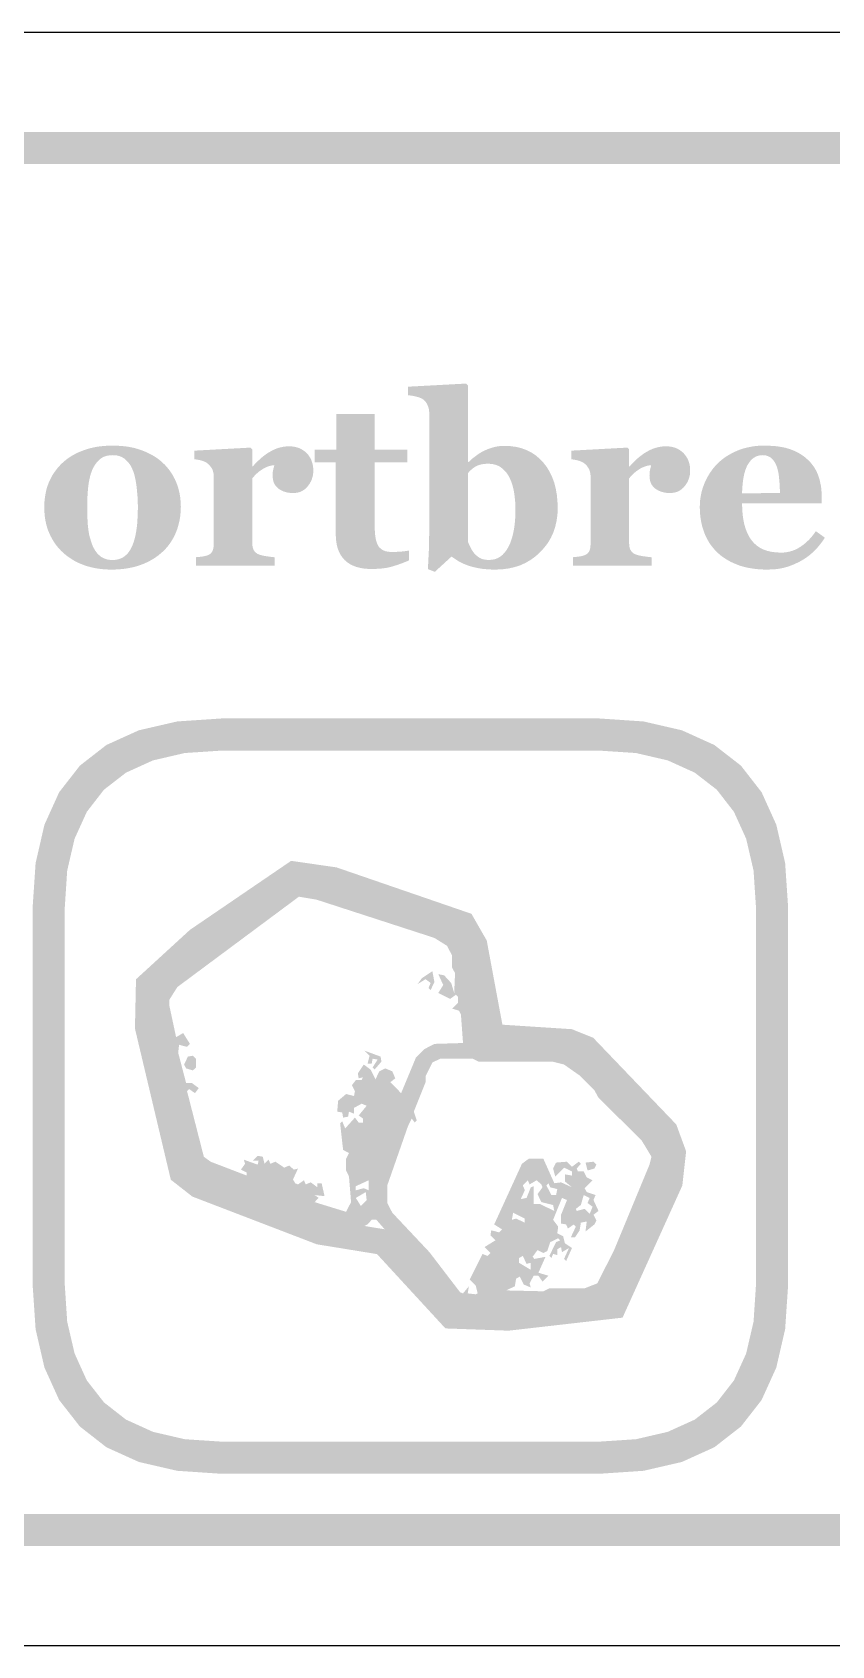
# Model space of a CAD drawing. Header units: millimetres. Extents: x 4 to 272, y 4 to 144.
# Drawn here: x 41.7 to 51.64, y 123.96 to 144.04 of the extents above; entities that cross this region are included whole.
import ezdxf

# ---------------------------------------------------------------- set-up
doc = ezdxf.new("R2010")
doc.units = ezdxf.units.MM
doc.layers.add('CUT', color=1, linetype='Continuous')
doc.layers.add('RASTER', color=7, linetype='Continuous')

msp = doc.modelspace()

# ---------------------------------------------------------------- hatches: boundary and pattern name
at = {"layer": 'RASTER'}
h = msp.add_hatch(color=7, dxfattribs=at)
h.paths.add_polyline_path([(5.2, 140.6), (5.234, 141.116), (5.337, 141.563), (5.509, 141.941), (5.75, 142.25), (6.059, 142.491), (6.438, 142.663), (6.884, 142.766), (7.4, 142.8), (64.6, 142.8), (65.116, 142.766), (65.563, 142.663), (65.941, 142.491), (66.25, 142.25), (66.491, 141.941), (66.663, 141.563), (66.766, 141.116), (66.8, 140.6), (66.8, 127.4), (66.766, 126.884), (66.663, 126.438), (66.491, 126.059), (66.25, 125.75), (65.941, 125.509), (65.563, 125.338), (65.116, 125.234), (64.6, 125.2), (7.4, 125.2), (6.884, 125.234), (6.438, 125.338), (6.059, 125.509), (5.75, 125.75), (5.509, 126.059), (5.337, 126.438), (5.234, 126.884), (5.2, 127.4)])
h.paths.add_polyline_path([(5.6, 140.6), (5.6, 127.4), (5.628, 126.978), (5.712, 126.613), (5.853, 126.303), (6.05, 126.05), (6.303, 125.853), (6.612, 125.713), (6.978, 125.628), (7.4, 125.6), (64.6, 125.6), (65.022, 125.628), (65.387, 125.713), (65.697, 125.853), (65.95, 126.05), (66.147, 126.303), (66.288, 126.613), (66.372, 126.978), (66.4, 127.4), (66.4, 140.6), (66.372, 141.022), (66.288, 141.388), (66.147, 141.697), (65.95, 141.95), (65.697, 142.147), (65.387, 142.288), (65.022, 142.372), (64.6, 142.4), (7.4, 142.4), (6.978, 142.372), (6.612, 142.288), (6.303, 142.147), (6.05, 141.95), (5.853, 141.697), (5.712, 141.388), (5.628, 141.022), (5.6, 140.6)])
h = msp.add_hatch(color=7, dxfattribs=at)
h.paths.add_polyline_path([(48.233, 138.116), (48.23, 138.036), (48.219, 137.959), (48.202, 137.885), (48.179, 137.815), (48.148, 137.748), (48.111, 137.685), (48.066, 137.626), (48.015, 137.57), (47.959, 137.519), (47.899, 137.475), (47.836, 137.438), (47.769, 137.407), (47.698, 137.384), (47.624, 137.367), (47.546, 137.357), (47.464, 137.353), (47.432, 137.353), (47.402, 137.354), (47.372, 137.356), (47.344, 137.358), (47.317, 137.36), (47.291, 137.363), (47.266, 137.367), (47.242, 137.371), (47.219, 137.376), (47.197, 137.381), (47.176, 137.386), (47.156, 137.392), (47.137, 137.397), (47.118, 137.403), (47.101, 137.41), (47.084, 137.416), (47.068, 137.423), (47.052, 137.43), (47.038, 137.437), (47.024, 137.444), (47.011, 137.451), (46.999, 137.457), (46.987, 137.464), (46.977, 137.471), (46.967, 137.478), (46.958, 137.484), (46.949, 137.49), (46.941, 137.496), (46.933, 137.501), (46.926, 137.506), (46.919, 137.511), (46.913, 137.516), (46.704, 137.325), (46.617, 137.359), (46.619, 137.386), (46.621, 137.414), (46.622, 137.442), (46.624, 137.47), (46.625, 137.5), (46.627, 137.53), (46.628, 137.56), (46.63, 137.591), (46.631, 137.624), (46.632, 137.659), (46.633, 137.697), (46.633, 137.738), (46.634, 137.782), (46.634, 137.828), (46.635, 137.877), (46.635, 137.929), (46.635, 139.3), (46.634, 139.314), (46.633, 139.327), (46.632, 139.341), (46.629, 139.354), (46.626, 139.366), (46.622, 139.379), (46.617, 139.391), (46.612, 139.403), (46.606, 139.415), (46.6, 139.426), (46.593, 139.436), (46.586, 139.445), (46.578, 139.454), (46.569, 139.462), (46.561, 139.469), (46.551, 139.476), (46.544, 139.48), (46.536, 139.484), (46.527, 139.488), (46.517, 139.492), (46.506, 139.496), (46.495, 139.5), (46.483, 139.503), (46.47, 139.506), (46.457, 139.51), (46.444, 139.512), (46.431, 139.515), (46.419, 139.517), (46.406, 139.519), (46.394, 139.52), (46.383, 139.522), (46.371, 139.523), (46.371, 139.629), (47.095, 139.668), (47.117, 139.644), (47.117, 138.692), (47.125, 138.692), (47.152, 138.717), (47.179, 138.741), (47.207, 138.762), (47.234, 138.782), (47.261, 138.8), (47.289, 138.817), (47.317, 138.831), (47.345, 138.844), (47.373, 138.856), (47.402, 138.865), (47.43, 138.874), (47.458, 138.881), (47.486, 138.886), (47.514, 138.89), (47.543, 138.892), (47.571, 138.893), (47.646, 138.889), (47.716, 138.88), (47.783, 138.863), (47.846, 138.84), (47.904, 138.811), (47.959, 138.775), (48.009, 138.732), (48.056, 138.683), (48.097, 138.629), (48.133, 138.569), (48.164, 138.505), (48.189, 138.437), (48.208, 138.364), (48.222, 138.286), (48.23, 138.203), (48.233, 138.116)])
h.paths.add_polyline_path([(47.707, 138.099), (47.707, 138.126), (47.706, 138.154), (47.705, 138.181), (47.703, 138.208), (47.7, 138.235), (47.698, 138.261), (47.694, 138.287), (47.69, 138.313), (47.686, 138.339), (47.68, 138.363), (47.674, 138.387), (47.668, 138.411), (47.66, 138.433), (47.652, 138.455), (47.643, 138.476), (47.634, 138.496), (47.624, 138.515), (47.612, 138.533), (47.601, 138.551), (47.588, 138.567), (47.575, 138.582), (47.56, 138.597), (47.546, 138.61), (47.53, 138.622), (47.513, 138.634), (47.496, 138.643), (47.477, 138.651), (47.458, 138.658), (47.437, 138.663), (47.416, 138.667), (47.393, 138.669), (47.37, 138.67), (47.348, 138.67), (47.327, 138.668), (47.307, 138.666), (47.288, 138.663), (47.27, 138.659), (47.253, 138.654), (47.237, 138.648), (47.222, 138.641), (47.208, 138.633), (47.194, 138.624), (47.18, 138.615), (47.167, 138.604), (47.154, 138.593), (47.141, 138.581), (47.129, 138.568), (47.117, 138.554), (47.117, 137.702), (47.119, 137.694), (47.122, 137.686), (47.125, 137.677), (47.129, 137.668), (47.134, 137.658), (47.139, 137.648), (47.144, 137.636), (47.15, 137.625), (47.156, 137.613), (47.162, 137.602), (47.168, 137.592), (47.174, 137.583), (47.18, 137.574), (47.186, 137.565), (47.193, 137.558), (47.199, 137.551), (47.208, 137.542), (47.217, 137.533), (47.226, 137.525), (47.235, 137.517), (47.244, 137.51), (47.254, 137.504), (47.264, 137.498), (47.273, 137.493), (47.284, 137.488), (47.295, 137.484), (47.308, 137.481), (47.321, 137.478), (47.335, 137.476), (47.351, 137.474), (47.367, 137.474), (47.385, 137.473), (47.421, 137.476), (47.456, 137.483), (47.488, 137.496), (47.518, 137.514), (47.547, 137.537), (47.573, 137.565), (47.598, 137.598), (47.621, 137.637), (47.641, 137.68), (47.658, 137.727), (47.673, 137.778), (47.685, 137.834), (47.695, 137.894), (47.702, 137.958), (47.706, 138.026), (47.707, 138.099)])
for points in [[(46.383, 137.467), (46.359, 137.457), (46.335, 137.447), (46.311, 137.438), (46.286, 137.428), (46.26, 137.419), (46.235, 137.41), (46.209, 137.402), (46.182, 137.393), (46.155, 137.386), (46.126, 137.379), (46.095, 137.373), (46.063, 137.369), (46.03, 137.365), (45.995, 137.363), (45.959, 137.361), (45.921, 137.36), (45.866, 137.362), (45.814, 137.367), (45.767, 137.376), (45.722, 137.388), (45.682, 137.404), (45.645, 137.423), (45.612, 137.446), (45.582, 137.472), (45.556, 137.501), (45.534, 137.533), (45.515, 137.569), (45.499, 137.607), (45.487, 137.648), (45.479, 137.692), (45.473, 137.74), (45.472, 137.79), (45.472, 138.689), (45.208, 138.689), (45.208, 138.847), (45.478, 138.847), (45.478, 139.291), (45.954, 139.291), (45.954, 138.847), (46.364, 138.847), (46.364, 138.689), (45.957, 138.689), (45.957, 137.886), (45.957, 137.845), (45.96, 137.807), (45.963, 137.772), (45.968, 137.74), (45.975, 137.711), (45.983, 137.685), (45.993, 137.663), (46.004, 137.643), (46.017, 137.626), (46.033, 137.612), (46.05, 137.599), (46.071, 137.589), (46.093, 137.581), (46.118, 137.576), (46.145, 137.573), (46.175, 137.571), (46.185, 137.571), (46.197, 137.572), (46.209, 137.572), (46.222, 137.573), (46.236, 137.574), (46.251, 137.575), (46.268, 137.576), (46.285, 137.577), (46.302, 137.579), (46.317, 137.58), (46.331, 137.582), (46.344, 137.583), (46.356, 137.585), (46.366, 137.587), (46.375, 137.589), (46.383, 137.59)], [(45.192, 138.585), (45.191, 138.558), (45.188, 138.531), (45.182, 138.505), (45.175, 138.481), (45.165, 138.456), (45.153, 138.433), (45.139, 138.411), (45.123, 138.39), (45.105, 138.37), (45.086, 138.353), (45.065, 138.338), (45.043, 138.326), (45.02, 138.317), (44.995, 138.311), (44.969, 138.307), (44.941, 138.305), (44.915, 138.306), (44.89, 138.309), (44.866, 138.313), (44.843, 138.319), (44.821, 138.326), (44.8, 138.336), (44.78, 138.347), (44.76, 138.359), (44.743, 138.374), (44.728, 138.39), (44.715, 138.407), (44.705, 138.426), (44.697, 138.447), (44.691, 138.47), (44.688, 138.494), (44.687, 138.519), (44.687, 138.532), (44.687, 138.543), (44.688, 138.554), (44.688, 138.565), (44.689, 138.574), (44.691, 138.583), (44.692, 138.591), (44.694, 138.599), (44.696, 138.606), (44.697, 138.613), (44.699, 138.62), (44.701, 138.627), (44.702, 138.633), (44.704, 138.64), (44.706, 138.646), (44.707, 138.652), (44.69, 138.651), (44.673, 138.648), (44.655, 138.644), (44.638, 138.639), (44.62, 138.633), (44.602, 138.625), (44.584, 138.616), (44.565, 138.606), (44.547, 138.594), (44.529, 138.582), (44.511, 138.568), (44.495, 138.554), (44.478, 138.539), (44.463, 138.523), (44.448, 138.506), (44.433, 138.488), (44.433, 137.684), (44.433, 137.672), (44.434, 137.66), (44.435, 137.648), (44.437, 137.637), (44.439, 137.627), (44.442, 137.617), (44.445, 137.608), (44.449, 137.599), (44.454, 137.591), (44.459, 137.583), (44.464, 137.576), (44.471, 137.569), (44.478, 137.563), (44.486, 137.557), (44.494, 137.551), (44.503, 137.546), (44.512, 137.543), (44.522, 137.539), (44.533, 137.535), (44.546, 137.532), (44.559, 137.528), (44.574, 137.525), (44.591, 137.522), (44.608, 137.519), (44.626, 137.517), (44.642, 137.514), (44.657, 137.512), (44.671, 137.511), (44.683, 137.509), (44.694, 137.508), (44.704, 137.507), (44.713, 137.507), (44.713, 137.4), (43.733, 137.4), (43.733, 137.507), (43.742, 137.508), (43.751, 137.509), (43.76, 137.509), (43.77, 137.51), (43.779, 137.511), (43.788, 137.513), (43.798, 137.514), (43.807, 137.515), (43.816, 137.516), (43.825, 137.518), (43.833, 137.519), (43.841, 137.521), (43.849, 137.523), (43.857, 137.525), (43.864, 137.527), (43.871, 137.529), (43.882, 137.533), (43.892, 137.538), (43.902, 137.543), (43.91, 137.549), (43.918, 137.556), (43.924, 137.563), (43.93, 137.571), (43.935, 137.579), (43.939, 137.587), (43.943, 137.597), (43.946, 137.607), (43.948, 137.618), (43.95, 137.629), (43.952, 137.641), (43.952, 137.653), (43.953, 137.667), (43.953, 138.519), (43.952, 138.532), (43.951, 138.545), (43.949, 138.557), (43.946, 138.569), (43.943, 138.581), (43.939, 138.592), (43.934, 138.603), (43.928, 138.614), (43.921, 138.624), (43.915, 138.633), (43.908, 138.643), (43.9, 138.651), (43.893, 138.659), (43.885, 138.667), (43.876, 138.674), (43.868, 138.68), (43.861, 138.685), (43.854, 138.689), (43.846, 138.693), (43.838, 138.696), (43.829, 138.7), (43.82, 138.703), (43.811, 138.707), (43.801, 138.71), (43.791, 138.712), (43.78, 138.715), (43.77, 138.717), (43.759, 138.719), (43.748, 138.721), (43.736, 138.723), (43.724, 138.724), (43.712, 138.726), (43.712, 138.833), (44.411, 138.871), (44.433, 138.849), (44.433, 138.636), (44.439, 138.636), (44.464, 138.665), (44.49, 138.692), (44.517, 138.717), (44.543, 138.741), (44.57, 138.763), (44.598, 138.784), (44.625, 138.803), (44.654, 138.82), (44.682, 138.836), (44.711, 138.849), (44.74, 138.861), (44.769, 138.87), (44.799, 138.877), (44.829, 138.883), (44.86, 138.886), (44.89, 138.887), (44.923, 138.886), (44.955, 138.882), (44.985, 138.875), (45.013, 138.866), (45.04, 138.854), (45.064, 138.839), (45.088, 138.822), (45.109, 138.803), (45.129, 138.781), (45.145, 138.757), (45.16, 138.733), (45.171, 138.706), (45.18, 138.678), (45.187, 138.649), (45.191, 138.618), (45.192, 138.585)], [(49.881, 138.585), (49.88, 138.558), (49.877, 138.531), (49.871, 138.505), (49.864, 138.481), (49.854, 138.456), (49.842, 138.433), (49.828, 138.411), (49.812, 138.39), (49.794, 138.37), (49.775, 138.353), (49.754, 138.338), (49.732, 138.326), (49.709, 138.317), (49.684, 138.311), (49.658, 138.307), (49.63, 138.305), (49.604, 138.306), (49.579, 138.309), (49.555, 138.313), (49.532, 138.319), (49.51, 138.326), (49.489, 138.336), (49.468, 138.347), (49.449, 138.359), (49.432, 138.374), (49.417, 138.39), (49.404, 138.407), (49.394, 138.426), (49.386, 138.447), (49.38, 138.47), (49.377, 138.494), (49.375, 138.519), (49.376, 138.532), (49.376, 138.543), (49.377, 138.554), (49.377, 138.565), (49.378, 138.574), (49.38, 138.583), (49.381, 138.591), (49.383, 138.599), (49.385, 138.606), (49.386, 138.613), (49.388, 138.62), (49.39, 138.627), (49.391, 138.633), (49.393, 138.64), (49.395, 138.646), (49.396, 138.652), (49.379, 138.651), (49.362, 138.648), (49.344, 138.644), (49.327, 138.639), (49.309, 138.633), (49.291, 138.625), (49.272, 138.616), (49.254, 138.606), (49.236, 138.594), (49.218, 138.582), (49.2, 138.568), (49.184, 138.554), (49.167, 138.539), (49.152, 138.523), (49.137, 138.506), (49.122, 138.488), (49.122, 137.684), (49.122, 137.672), (49.123, 137.66), (49.124, 137.648), (49.126, 137.637), (49.128, 137.627), (49.131, 137.617), (49.134, 137.608), (49.138, 137.599), (49.143, 137.591), (49.148, 137.583), (49.153, 137.576), (49.16, 137.569), (49.167, 137.563), (49.175, 137.557), (49.183, 137.551), (49.192, 137.546), (49.201, 137.543), (49.211, 137.539), (49.222, 137.535), (49.235, 137.532), (49.248, 137.528), (49.263, 137.525), (49.28, 137.522), (49.297, 137.519), (49.315, 137.517), (49.331, 137.514), (49.346, 137.512), (49.36, 137.511), (49.372, 137.509), (49.383, 137.508), (49.393, 137.507), (49.402, 137.507), (49.402, 137.4), (48.422, 137.4), (48.422, 137.507), (48.431, 137.508), (48.44, 137.509), (48.449, 137.509), (48.459, 137.51), (48.468, 137.511), (48.477, 137.513), (48.487, 137.514), (48.496, 137.515), (48.505, 137.516), (48.514, 137.518), (48.522, 137.519), (48.53, 137.521), (48.538, 137.523), (48.546, 137.525), (48.553, 137.527), (48.56, 137.529), (48.571, 137.533), (48.581, 137.538), (48.591, 137.543), (48.599, 137.549), (48.607, 137.556), (48.613, 137.563), (48.619, 137.571), (48.624, 137.579), (48.628, 137.587), (48.632, 137.597), (48.635, 137.607), (48.637, 137.618), (48.639, 137.629), (48.641, 137.641), (48.641, 137.653), (48.642, 137.667), (48.642, 138.519), (48.641, 138.532), (48.64, 138.545), (48.638, 138.557), (48.635, 138.569), (48.632, 138.581), (48.628, 138.592), (48.623, 138.603), (48.617, 138.614), (48.61, 138.624), (48.604, 138.633), (48.597, 138.643), (48.589, 138.651), (48.582, 138.659), (48.574, 138.667), (48.565, 138.674), (48.557, 138.68), (48.55, 138.685), (48.543, 138.689), (48.535, 138.693), (48.527, 138.696), (48.518, 138.7), (48.509, 138.703), (48.5, 138.707), (48.49, 138.71), (48.48, 138.712), (48.469, 138.715), (48.459, 138.717), (48.448, 138.719), (48.436, 138.721), (48.425, 138.723), (48.413, 138.724), (48.401, 138.726), (48.401, 138.833), (49.1, 138.871), (49.122, 138.849), (49.122, 138.636), (49.128, 138.636), (49.153, 138.665), (49.179, 138.692), (49.205, 138.717), (49.232, 138.741), (49.259, 138.763), (49.287, 138.784), (49.314, 138.803), (49.343, 138.82), (49.371, 138.836), (49.4, 138.849), (49.429, 138.861), (49.458, 138.87), (49.488, 138.877), (49.518, 138.883), (49.548, 138.886), (49.579, 138.887), (49.612, 138.886), (49.644, 138.882), (49.674, 138.875), (49.702, 138.866), (49.729, 138.854), (49.753, 138.839), (49.777, 138.822), (49.798, 138.803), (49.817, 138.781), (49.834, 138.757), (49.849, 138.733), (49.86, 138.706), (49.869, 138.678), (49.876, 138.649), (49.88, 138.618), (49.881, 138.585)]]:
    msp.add_hatch(color=7, dxfattribs=at).paths.add_polyline_path(points)
h = msp.add_hatch(color=7, dxfattribs=at)
h.paths.add_polyline_path([(43.321, 138.68), (43.348, 138.654), (43.372, 138.627), (43.395, 138.599), (43.417, 138.569), (43.437, 138.538), (43.455, 138.506), (43.472, 138.473), (43.487, 138.439), (43.5, 138.403), (43.512, 138.367), (43.522, 138.33), (43.53, 138.292), (43.536, 138.254), (43.54, 138.214), (43.543, 138.175), (43.544, 138.134), (43.543, 138.094), (43.54, 138.054), (43.536, 138.015), (43.53, 137.976), (43.522, 137.938), (43.512, 137.9), (43.501, 137.863), (43.488, 137.827), (43.473, 137.792), (43.456, 137.757), (43.438, 137.725), (43.418, 137.693), (43.397, 137.663), (43.374, 137.634), (43.349, 137.606), (43.323, 137.58), (43.293, 137.554), (43.262, 137.528), (43.23, 137.505), (43.196, 137.483), (43.161, 137.463), (43.124, 137.444), (43.086, 137.427), (43.047, 137.412), (43.006, 137.398), (42.964, 137.386), (42.92, 137.376), (42.875, 137.368), (42.828, 137.361), (42.78, 137.357), (42.731, 137.354), (42.68, 137.353), (42.635, 137.354), (42.592, 137.356), (42.55, 137.36), (42.508, 137.366), (42.467, 137.373), (42.428, 137.382), (42.389, 137.392), (42.351, 137.404), (42.314, 137.418), (42.278, 137.433), (42.243, 137.45), (42.209, 137.468), (42.177, 137.489), (42.145, 137.51), (42.114, 137.533), (42.085, 137.558), (42.058, 137.583), (42.032, 137.61), (42.008, 137.638), (41.985, 137.668), (41.964, 137.699), (41.944, 137.731), (41.926, 137.765), (41.909, 137.801), (41.894, 137.837), (41.881, 137.875), (41.87, 137.914), (41.861, 137.954), (41.854, 137.994), (41.849, 138.036), (41.846, 138.079), (41.845, 138.124), (41.846, 138.167), (41.848, 138.209), (41.853, 138.25), (41.859, 138.29), (41.867, 138.328), (41.876, 138.365), (41.888, 138.402), (41.901, 138.436), (41.916, 138.47), (41.933, 138.503), (41.951, 138.535), (41.972, 138.566), (41.994, 138.596), (42.017, 138.625), (42.043, 138.653), (42.07, 138.68), (42.098, 138.705), (42.128, 138.729), (42.159, 138.751), (42.191, 138.771), (42.226, 138.79), (42.261, 138.808), (42.299, 138.824), (42.338, 138.839), (42.378, 138.852), (42.419, 138.864), (42.462, 138.874), (42.506, 138.882), (42.551, 138.888), (42.597, 138.892), (42.644, 138.895), (42.693, 138.896), (42.743, 138.895), (42.792, 138.892), (42.84, 138.888), (42.886, 138.882), (42.93, 138.874), (42.973, 138.864), (43.014, 138.852), (43.054, 138.839), (43.092, 138.824), (43.129, 138.808), (43.165, 138.79), (43.199, 138.771), (43.232, 138.751), (43.263, 138.729), (43.293, 138.705), (43.321, 138.68)])
h.paths.add_polyline_path([(42.946, 137.665), (42.954, 137.686), (42.961, 137.708), (42.968, 137.732), (42.974, 137.756), (42.98, 137.781), (42.985, 137.808), (42.99, 137.836), (42.994, 137.864), (42.998, 137.894), (43.001, 137.925), (43.003, 137.958), (43.005, 137.991), (43.007, 138.026), (43.008, 138.062), (43.009, 138.099), (43.009, 138.137), (43.009, 138.163), (43.008, 138.19), (43.007, 138.218), (43.006, 138.247), (43.004, 138.276), (43.001, 138.307), (42.998, 138.339), (42.995, 138.371), (42.991, 138.403), (42.986, 138.434), (42.982, 138.462), (42.976, 138.489), (42.971, 138.514), (42.964, 138.538), (42.958, 138.559), (42.951, 138.579), (42.941, 138.602), (42.931, 138.623), (42.921, 138.643), (42.909, 138.662), (42.896, 138.679), (42.883, 138.695), (42.868, 138.71), (42.853, 138.724), (42.837, 138.737), (42.82, 138.747), (42.802, 138.756), (42.783, 138.764), (42.763, 138.77), (42.741, 138.774), (42.719, 138.776), (42.696, 138.777), (42.67, 138.776), (42.646, 138.773), (42.624, 138.769), (42.602, 138.763), (42.582, 138.755), (42.563, 138.745), (42.546, 138.733), (42.53, 138.72), (42.514, 138.705), (42.5, 138.689), (42.487, 138.672), (42.474, 138.654), (42.463, 138.635), (42.452, 138.615), (42.442, 138.594), (42.434, 138.572), (42.426, 138.551), (42.419, 138.528), (42.413, 138.505), (42.408, 138.481), (42.403, 138.456), (42.398, 138.431), (42.394, 138.404), (42.391, 138.376), (42.388, 138.348), (42.386, 138.32), (42.384, 138.291), (42.382, 138.262), (42.381, 138.233), (42.38, 138.203), (42.38, 138.173), (42.379, 138.143), (42.38, 138.104), (42.38, 138.066), (42.381, 138.031), (42.382, 137.997), (42.383, 137.965), (42.385, 137.934), (42.387, 137.905), (42.39, 137.878), (42.393, 137.852), (42.397, 137.826), (42.401, 137.8), (42.407, 137.773), (42.414, 137.747), (42.422, 137.721), (42.43, 137.694), (42.439, 137.668), (42.448, 137.646), (42.458, 137.625), (42.469, 137.605), (42.48, 137.587), (42.493, 137.569), (42.506, 137.553), (42.521, 137.538), (42.536, 137.525), (42.552, 137.512), (42.57, 137.501), (42.588, 137.492), (42.608, 137.485), (42.628, 137.479), (42.65, 137.475), (42.672, 137.473), (42.696, 137.472), (42.717, 137.473), (42.738, 137.475), (42.758, 137.479), (42.777, 137.484), (42.796, 137.491), (42.814, 137.499), (42.831, 137.509), (42.847, 137.521), (42.862, 137.534), (42.877, 137.548), (42.89, 137.564), (42.903, 137.581), (42.915, 137.6), (42.926, 137.62), (42.937, 137.642), (42.946, 137.665)])
h = msp.add_hatch(color=7, dxfattribs=at)
h.paths.add_polyline_path([(51.557, 137.75), (51.543, 137.729), (51.53, 137.709), (51.515, 137.689), (51.5, 137.669), (51.484, 137.649), (51.468, 137.63), (51.451, 137.611), (51.433, 137.593), (51.414, 137.574), (51.395, 137.557), (51.376, 137.54), (51.355, 137.524), (51.334, 137.508), (51.313, 137.494), (51.291, 137.479), (51.268, 137.466), (51.243, 137.452), (51.219, 137.44), (51.194, 137.428), (51.169, 137.417), (51.145, 137.407), (51.12, 137.398), (51.095, 137.389), (51.07, 137.382), (51.044, 137.375), (51.018, 137.369), (50.99, 137.364), (50.962, 137.36), (50.932, 137.357), (50.902, 137.355), (50.871, 137.354), (50.839, 137.353), (50.786, 137.354), (50.734, 137.357), (50.685, 137.362), (50.637, 137.369), (50.591, 137.377), (50.547, 137.388), (50.505, 137.4), (50.465, 137.415), (50.426, 137.431), (50.389, 137.448), (50.354, 137.467), (50.321, 137.487), (50.289, 137.508), (50.259, 137.531), (50.231, 137.555), (50.205, 137.58), (50.18, 137.607), (50.157, 137.635), (50.135, 137.663), (50.115, 137.694), (50.097, 137.725), (50.08, 137.757), (50.065, 137.791), (50.052, 137.826), (50.04, 137.861), (50.029, 137.898), (50.021, 137.935), (50.014, 137.973), (50.008, 138.012), (50.004, 138.051), (50.002, 138.091), (50.001, 138.132), (50.002, 138.17), (50.004, 138.206), (50.009, 138.243), (50.015, 138.279), (50.022, 138.314), (50.032, 138.35), (50.043, 138.384), (50.056, 138.419), (50.07, 138.453), (50.086, 138.485), (50.104, 138.517), (50.122, 138.548), (50.143, 138.578), (50.164, 138.607), (50.187, 138.635), (50.212, 138.663), (50.238, 138.688), (50.265, 138.712), (50.294, 138.735), (50.325, 138.757), (50.357, 138.777), (50.391, 138.796), (50.426, 138.814), (50.463, 138.831), (50.502, 138.846), (50.541, 138.859), (50.582, 138.87), (50.624, 138.879), (50.667, 138.887), (50.711, 138.892), (50.756, 138.895), (50.802, 138.896), (50.852, 138.895), (50.9, 138.892), (50.946, 138.889), (50.989, 138.883), (51.03, 138.876), (51.069, 138.868), (51.105, 138.857), (51.139, 138.846), (51.171, 138.833), (51.202, 138.819), (51.232, 138.803), (51.26, 138.786), (51.286, 138.769), (51.311, 138.75), (51.335, 138.729), (51.357, 138.708), (51.378, 138.687), (51.396, 138.664), (51.414, 138.641), (51.43, 138.617), (51.444, 138.592), (51.457, 138.566), (51.469, 138.539), (51.479, 138.511), (51.488, 138.483), (51.496, 138.454), (51.502, 138.424), (51.508, 138.395), (51.512, 138.365), (51.515, 138.335), (51.516, 138.304), (51.517, 138.273), (51.517, 138.178), (50.527, 138.178), (50.529, 138.105), (50.534, 138.037), (50.543, 137.973), (50.556, 137.913), (50.572, 137.859), (50.592, 137.808), (50.615, 137.762), (50.643, 137.721), (50.674, 137.684), (50.709, 137.652), (50.749, 137.625), (50.792, 137.603), (50.84, 137.586), (50.893, 137.574), (50.949, 137.567), (51.01, 137.564), (51.044, 137.565), (51.077, 137.569), (51.11, 137.575), (51.141, 137.583), (51.172, 137.594), (51.201, 137.606), (51.23, 137.622), (51.258, 137.64), (51.285, 137.659), (51.311, 137.68), (51.336, 137.702), (51.36, 137.725), (51.383, 137.75), (51.404, 137.775), (51.425, 137.802), (51.445, 137.831)])
h.paths.add_polyline_path([(50.997, 138.307), (50.997, 138.329), (50.997, 138.351), (50.996, 138.373), (50.995, 138.396), (50.994, 138.418), (50.992, 138.441), (50.99, 138.464), (50.988, 138.487), (50.986, 138.509), (50.983, 138.531), (50.98, 138.551), (50.976, 138.571), (50.972, 138.589), (50.968, 138.606), (50.963, 138.623), (50.958, 138.638), (50.951, 138.654), (50.944, 138.67), (50.936, 138.685), (50.928, 138.698), (50.919, 138.711), (50.91, 138.722), (50.9, 138.732), (50.889, 138.742), (50.878, 138.75), (50.866, 138.757), (50.854, 138.763), (50.841, 138.768), (50.827, 138.772), (50.812, 138.775), (50.796, 138.776), (50.78, 138.777), (50.753, 138.775), (50.727, 138.77), (50.702, 138.761), (50.679, 138.748), (50.657, 138.732), (50.637, 138.713), (50.618, 138.689), (50.6, 138.663), (50.584, 138.632), (50.57, 138.597), (50.558, 138.558), (50.548, 138.515), (50.54, 138.468), (50.534, 138.416), (50.529, 138.361), (50.527, 138.301)])
h = msp.add_hatch(color=7, dxfattribs=at)
h.paths.add_polyline_path([(41.7, 133.15), (41.737, 133.701), (41.847, 134.178), (42.03, 134.582), (42.288, 134.913), (42.618, 135.17), (43.022, 135.353), (43.499, 135.463), (44.05, 135.5), (48.75, 135.5), (49.301, 135.463), (49.778, 135.353), (50.182, 135.17), (50.513, 134.913), (50.77, 134.582), (50.953, 134.178), (51.063, 133.701), (51.1, 133.15), (51.1, 128.45), (51.063, 127.899), (50.953, 127.422), (50.77, 127.018), (50.513, 126.688), (50.182, 126.43), (49.778, 126.247), (49.301, 126.137), (48.75, 126.1), (44.05, 126.1), (43.499, 126.137), (43.022, 126.247), (42.618, 126.43), (42.288, 126.688), (42.03, 127.018), (41.847, 127.422), (41.737, 127.899), (41.7, 128.45)])
h.paths.add_polyline_path([(42.1, 133.15), (42.1, 128.45), (42.13, 127.993), (42.222, 127.597), (42.374, 127.262), (42.588, 126.988), (42.862, 126.774), (43.197, 126.622), (43.593, 126.53), (44.05, 126.5), (48.75, 126.5), (49.207, 126.53), (49.603, 126.622), (49.938, 126.774), (50.213, 126.988), (50.426, 127.262), (50.578, 127.597), (50.67, 127.993), (50.7, 128.45), (50.7, 133.15), (50.67, 133.607), (50.578, 134.003), (50.426, 134.338), (50.213, 134.613), (49.938, 134.826), (49.603, 134.978), (49.207, 135.07), (48.75, 135.1), (44.05, 135.1), (43.593, 135.07), (43.197, 134.978), (42.862, 134.826), (42.587, 134.613), (42.374, 134.338), (42.222, 134.003), (42.13, 133.607), (42.1, 133.15)])
h = msp.add_hatch(color=7, dxfattribs=at)
h.paths.add_polyline_path([(44.916, 133.728), (45.48, 133.647), (47.16, 133.069), (47.35, 132.737), (47.545, 131.689), (48.41, 131.633), (48.675, 131.526), (49.708, 130.448), (49.831, 130.113), (49.784, 129.688), (49.04, 128.043), (47.622, 127.881), (46.836, 127.909), (45.985, 128.834), (45.235, 128.956), (43.687, 129.55), (43.419, 129.76), (42.973, 131.641), (42.986, 132.254), (43.657, 132.869)])
h.paths.add_polyline_path([(44.994, 133.393), (43.856, 132.618), (43.303, 132.111), (43.294, 131.676), (43.705, 129.943), (43.847, 129.831), (45.319, 129.267), (46.146, 129.132), (46.981, 128.224), (47.609, 128.201), (48.823, 128.34), (49.471, 129.773), (49.505, 130.073), (49.43, 130.274), (48.491, 131.255), (48.338, 131.317), (47.276, 131.386), (47.045, 132.625), (46.942, 132.806), (45.405, 133.335), (44.994, 133.393)])
h = msp.add_hatch(color=7, dxfattribs=at)
h.paths.add_polyline_path([(45.024, 133.491), (45.087, 133.502), (45.6, 133.355), (46.809, 132.952), (47.004, 132.853), (47.139, 132.586), (47.311, 131.439), (48.312, 131.413), (48.47, 131.351), (48.763, 131.094), (48.887, 130.925), (49.422, 130.398), (49.532, 130.251), (49.595, 130.13), (49.595, 129.91), (48.873, 128.25), (48.605, 128.188), (47.726, 128.151), (47.652, 128.114), (46.993, 128.114), (46.725, 128.36), (46.674, 128.455), (46.505, 128.616), (46.454, 128.712), (45.977, 129.261), (45.919, 129.261), (45.867, 129.203), (45.673, 129.104), (45.453, 129.141), (43.914, 129.727), (43.72, 129.826), (43.646, 129.899), (43.547, 130.167), (43.327, 131.266), (43.218, 131.633), (43.181, 132.036), (43.28, 132.23), (43.39, 132.34), (44.709, 133.33)])
h.paths.add_polyline_path([(45.013, 133.282), (43.5, 132.157), (43.401, 131.999), (43.401, 131.926), (43.485, 131.534), (43.573, 131.585), (43.657, 131.45), (43.621, 131.413), (43.522, 131.439), (43.511, 131.34), (43.61, 130.962), (43.683, 130.962), (43.767, 130.9), (43.72, 130.837), (43.646, 130.889), (43.621, 130.863), (43.83, 130.046), (43.914, 129.984), (44.365, 129.811), (44.365, 129.848), (44.291, 129.885), (44.343, 129.958), (44.328, 130.009), (44.5, 129.947), (44.511, 129.995), (44.438, 129.995), (44.5, 130.057), (44.563, 130.046), (44.585, 129.958), (44.636, 130.009), (44.658, 129.958), (44.72, 129.984), (44.83, 129.91), (44.892, 129.936), (44.951, 129.885), (45.002, 129.899), (44.94, 129.764), (44.966, 129.716), (45.002, 129.701), (45.076, 129.753), (45.098, 129.701), (45.16, 129.727), (45.244, 129.665), (45.244, 129.716), (45.296, 129.716), (45.332, 129.555), (45.208, 129.569), (45.259, 129.533), (45.208, 129.481), (45.6, 129.36), (45.662, 129.481), (45.636, 129.8), (45.6, 129.874), (45.6, 130.02), (45.636, 130.093), (45.563, 130.13), (45.526, 130.46), (45.552, 130.486), (45.589, 130.398), (45.71, 130.533), (45.757, 130.471), (45.809, 130.471), (45.809, 130.522), (45.757, 130.559), (45.856, 130.68), (45.794, 130.706), (45.699, 130.654), (45.699, 130.581), (45.636, 130.607), (45.625, 130.544), (45.563, 130.533), (45.552, 130.596), (45.49, 130.607), (45.501, 130.742), (45.6, 130.826), (45.699, 130.801), (45.71, 130.863), (45.673, 130.936), (45.721, 130.999), (45.794, 130.999), (45.809, 131.035), (45.757, 131.021), (45.746, 131.083), (45.82, 131.193), (45.904, 131.131), (45.966, 131.01), (46.014, 131.109), (46.087, 131.145), (46.175, 131.109), (46.212, 131.021), (46.15, 130.973), (46.285, 130.837), (46.468, 131.277), (46.578, 131.387), (46.699, 131.45), (47.055, 131.461), (47.029, 131.816), (47.004, 131.864), (46.919, 131.889), (46.993, 131.963), (46.993, 132.036), (46.967, 132.062), (46.894, 132.01), (46.747, 132.084), (46.809, 132.183), (46.747, 132.318), (46.82, 132.303), (46.908, 132.208), (46.945, 132.084), (46.956, 132.329), (46.919, 132.402), (46.919, 132.549), (46.857, 132.67), (46.699, 132.769), (45.233, 133.245)])
h.paths.add_polyline_path([(46.674, 132.355), (46.699, 132.219), (46.652, 132.12), (46.626, 132.146), (46.652, 132.208), (46.589, 132.256), (46.49, 132.194), (46.542, 132.267)])
h.paths.add_polyline_path([(45.831, 131.365), (46.029, 131.292), (46.04, 131.23), (45.955, 131.131), (45.93, 131.156), (45.992, 131.255), (45.93, 131.266), (45.919, 131.204), (45.867, 131.204), (45.893, 131.303)])
h.paths.add_polyline_path([(43.632, 131.292), (43.694, 131.303), (43.731, 131.266), (43.731, 131.156), (43.694, 131.12), (43.61, 131.145), (43.584, 131.193)])
h.paths.add_polyline_path([(46.773, 131.266), (46.674, 131.219), (46.589, 131.046), (46.589, 130.973), (46.443, 130.607), (46.479, 130.497), (46.454, 130.471), (46.417, 130.522), (46.369, 130.423), (46.113, 129.69), (46.113, 129.47), (46.175, 129.349), (46.637, 128.858), (47.018, 128.36), (47.055, 128.345), (47.128, 128.433), (47.113, 128.345), (47.212, 128.334), (47.238, 128.345), (47.212, 128.444), (47.139, 128.517), (47.297, 128.836), (47.359, 128.811), (47.396, 128.847), (47.322, 128.921), (47.458, 129.005), (47.396, 129.067), (47.407, 129.13), (47.506, 129.104), (47.542, 129.141), (47.443, 129.203), (47.788, 129.958), (47.872, 130.02), (48.055, 130.02), (48.191, 129.716), (48.275, 129.727), (48.411, 129.665), (48.323, 129.738), (48.323, 129.826), (48.411, 129.811), (48.411, 129.863), (48.312, 129.91), (48.202, 129.8), (48.176, 129.899), (48.213, 129.973), (48.349, 129.984), (48.411, 129.921), (48.495, 129.984), (48.521, 129.958), (48.47, 129.899), (48.484, 129.863), (48.557, 129.863), (48.594, 129.789), (48.667, 129.753), (48.568, 129.654), (48.594, 129.606), (48.704, 129.569), (48.678, 129.507), (48.741, 129.371), (48.678, 129.324), (48.715, 129.25), (48.689, 129.203), (48.579, 129.115), (48.594, 129.24), (48.521, 129.225), (48.506, 129.13), (48.448, 129.042), (48.396, 129.042), (48.459, 129.177), (48.433, 129.203), (48.36, 129.152), (48.338, 129.203), (48.275, 129.214), (48.275, 129.324), (48.349, 129.507), (48.286, 129.533), (48.176, 129.261), (48.239, 129.177), (48.228, 129.093), (48.301, 129.056), (48.323, 128.968), (48.411, 128.91), (48.338, 128.748), (48.312, 128.774), (48.374, 128.91), (48.286, 128.858), (48.275, 128.921), (48.228, 128.895), (48.228, 128.822), (48.176, 128.836), (48.154, 128.785), (48.129, 128.811), (48.213, 128.983), (48.264, 129.005), (48.239, 129.031), (48.14, 128.983), (48.103, 128.873), (48.055, 128.847), (47.982, 128.884), (47.92, 128.8), (47.945, 128.774), (48.081, 128.8), (47.993, 128.602), (48.118, 128.565), (48.044, 128.492), (47.993, 128.565), (47.934, 128.565), (47.883, 128.47), (47.898, 128.419), (47.81, 128.455), (47.762, 128.554), (47.715, 128.528), (47.7, 128.433), (47.59, 128.382), (48.055, 128.371), (48.129, 128.408), (48.568, 128.408), (48.726, 128.47), (48.935, 128.884), (49.375, 129.947), (49.4, 130.046), (49.276, 130.251), (48.741, 130.779), (48.689, 130.874), (48.506, 131.057), (48.312, 131.193), (48.165, 131.23), (47.249, 131.23), (47.176, 131.266)])
h.paths.add_polyline_path([(48.579, 129.973), (48.678, 129.984), (48.715, 129.947), (48.689, 129.899), (48.605, 129.874)])
h.paths.add_polyline_path([(45.882, 129.753), (45.721, 129.679), (45.721, 129.628), (45.82, 129.654), (45.882, 129.628)])
h.paths.add_polyline_path([(47.861, 129.753), (47.799, 129.69), (47.824, 129.628), (47.773, 129.518), (47.846, 129.533), (47.898, 129.665), (47.934, 129.679), (47.934, 129.459), (48.008, 129.459), (48.191, 129.371), (48.176, 129.445), (48.03, 129.481), (47.982, 129.58), (48.044, 129.665), (48.03, 129.701), (47.971, 129.753), (47.883, 129.701)])
h.paths.add_polyline_path([(48.118, 129.716), (48.092, 129.69), (48.154, 129.569), (48.213, 129.569), (48.228, 129.643), (48.14, 129.665)])
h.paths.add_polyline_path([(45.845, 129.606), (45.721, 129.533), (45.783, 129.434), (45.856, 129.507)])
h.paths.add_polyline_path([(48.557, 129.569), (48.521, 129.445), (48.459, 129.397), (48.47, 129.371), (48.568, 129.397), (48.631, 129.335), (48.667, 129.423), (48.605, 129.47), (48.631, 129.533)])
h.paths.add_polyline_path([(47.678, 129.349), (47.663, 129.261), (47.715, 129.276), (47.824, 129.225), (47.824, 129.276)])
h.paths.add_polyline_path([(47.799, 128.811), (47.751, 128.785), (47.751, 128.726), (47.898, 128.638), (47.898, 128.726), (47.846, 128.712)])

# ---------------------------------------------------------------- linework, layer by layer
at = {"layer": 'CUT'}
for points in [[(6.999, 144.04), (65.001, 144.04)], [(65.001, 123.96), (6.999, 123.96)]]:
    msp.add_lwpolyline(points, dxfattribs=at)

doc.saveas('drawing.dxf')
